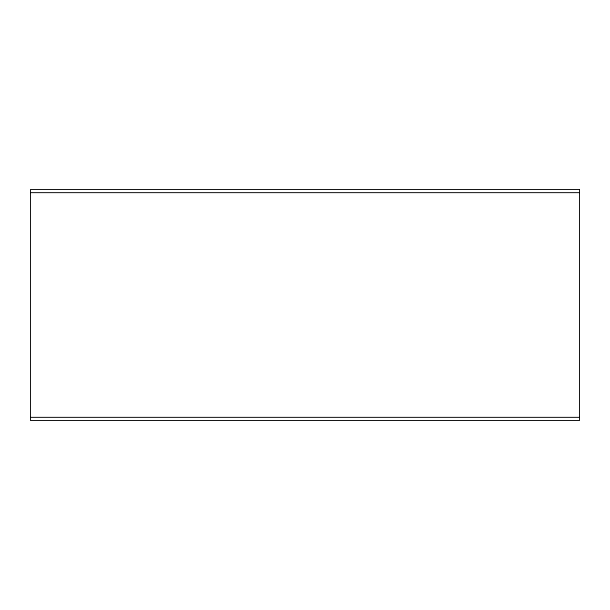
<?xml version="1.0" encoding="UTF-8"?>
<svg xmlns="http://www.w3.org/2000/svg" width="610" height="610" viewBox="0 0 610 610"><rect width="100%" height="100%" fill="white"/><g stroke="black" fill="none" stroke-linecap="round" stroke-linejoin="round"><path stroke-width="0.91" d="M30.5 192.646L579.5 192.646M30.5 417.354L579.5 417.354M579.5 189.458L30.5 189.458L30.5 420.542L579.5 420.542L579.5 189.458"/></g></svg>
